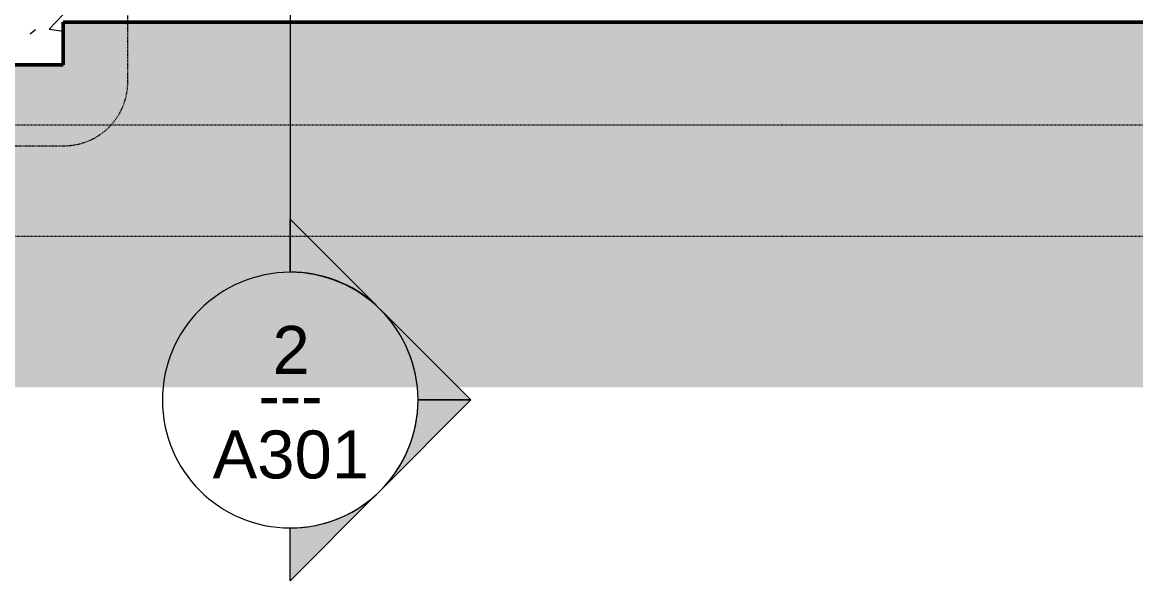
# Model space of a CAD drawing. Header units: inches. Extents: x -4168 to 1833, y -300 to 637.
# Drawn here: x -3821 to -3612, y -242.9 to -138 of the extents above; entities that cross this region are included whole.
import ezdxf

# ---------------------------------------------------------------- set-up
doc = ezdxf.new("R2010")
doc.units = ezdxf.units.IN
doc.header["$MEASUREMENT"] = 0
doc.linetypes.add('Aligning Line 1_8_', pattern=[0.25, 0.125, -0.125])
doc.linetypes.add('Dash Dot 3_16_', pattern=[0.3125, 0.1875, -0.0625, 0, -0.0625])
for name, color, linetype, lineweight in [('0-1', 7, 'Continuous', 5), ('A-ANNO-SYMB-1', 150, 'Dash Dot 3_16_', 9), ('C-TOPO', 7, 'Continuous', 9), ('C-TOPO-1', 55, 'Continuous', 9), ('C-TOPO-2', 7, 'Continuous', 50), ('G-ANNO-SYMB', 111, 'Aligning Line 1_8_', 9), ('G-ANNO-SYMB-1', 111, 'Continuous', 9), ('S-FNDN-1', 32, 'Continuous', 50), ('S-FNDN-3', 32, 'Continuous', 9)]:
    doc.layers.add(name, color=color, linetype=linetype, lineweight=lineweight)
doc.styles.add('Arial', font='arial.ttf', dxfattribs={"height": 9})
doc.styles.add('Century Gothic', font='ufonts.com_century-gothic.ttf', dxfattribs={"height": 9})

# ---------------------------------------------------------------- blocks, each defined once
blk = doc.blocks.new('CTR  - Topography_rvt-1-BUILDING SECTION - NORTH_SOUTH THRU PARKING RAMP - LOOKING WEST')
at = {"layer": 'C-TOPO'}
h = blk.add_hatch(dxfattribs=at)
h.set_pattern_fill('FP_7', color=256, style=0, pattern_type=2)
h.set_pattern_definition([(0, (-3769.654, 146.633), (24, 24), [24, -24]), (0, (-3769.654, 155.633), (24, 24), [24, -24]), (0, (-3769.654, 164.633), (24, 24), [24, -24]), (90, (-3766.654, 167.633), (-24, 24), [24, -24]), (90, (-3757.654, 167.633), (-24, 24), [24, -24]), (90, (-3748.654, 167.633), (-24, 24), [24, -24])])
h.paths.add_polyline_path([(-1949.14, -206.56), (-1938.32, -206.56), (-1938.32, -146), (-1949.14, -146), (-1949.14, -138.01), (-3065.32, -138.01), (-3065.32, -140.03), (-3094.31, -138.01), (-3813.32, -138.01), (-3813.32, -146), (-3825.32, -146), (-3825.32, -206.56), (-2046.02, -206.56)], flags=0)
at = {"layer": 'C-TOPO-1'}
for p, q in [((-3659.98, -138.01), (-3813.32, -138.01)), ((-3659.98, -138.01), (-3628.14, -138.01)), ((-3530.43, -138.01), (-3628.14, -138.01))]:
    blk.add_line(p, q, dxfattribs=at)
at = {"layer": 'C-TOPO-2'}
for p, q in [((-3813.32, -138.01), (-3659.98, -138.01)), ((-3659.98, -138.01), (-3628.14, -138.01)), ((-3628.14, -138.01), (-3530.43, -138.01))]:
    blk.add_line(p, q, dxfattribs=at)
blk = doc.blocks.new('Section - Section Head - Filled-22785-BUILDING SECTION - NORTH_SOUTH THRU PARKING RAMP - LOOKING WEST')
at = {"layer": 'G-ANNO-SYMB-1'}
h = blk.add_hatch(color=256, dxfattribs=at)
edge = h.paths.add_edge_path(flags=0)
edge.add_arc((-2547.82, 478.14), 24.03, 90, 132.0784, ccw=False)
edge.add_line((-2547.82, 502.17), (-2547.82, 512.08))
edge.add_line((-2547.82, 512.08), (-2563.93, 495.98))
h = blk.add_hatch(color=256, dxfattribs=at)
edge = h.paths.add_edge_path(flags=0)
edge.add_line((-2564.79, 495.11), (-2581.76, 478.14))
edge.add_line((-2581.76, 478.14), (-2571.82, 478.14))
edge.add_arc((-2547.82, 478.14), 24, 135, 180, ccw=False)
h = blk.add_hatch(color=256, dxfattribs=at)
edge = h.paths.add_edge_path(flags=0)
edge.add_arc((-2547.82, 478.14), 24, 180, 225, ccw=False)
edge.add_line((-2571.82, 478.14), (-2581.76, 478.14))
edge.add_line((-2581.76, 478.14), (-2564.79, 461.17))
h = blk.add_hatch(color=256, dxfattribs=at)
edge = h.paths.add_edge_path(flags=0)
edge.add_line((-2563.93, 460.3), (-2547.82, 444.2))
edge.add_line((-2547.82, 444.2), (-2547.82, 454.11))
edge.add_arc((-2547.82, 478.14), 24.03, 227.9216, 270, ccw=False)
for p, q in [((-2563.93, 495.98), (-2547.82, 512.08)), ((-2547.82, 512.08), (-2547.82, 502.17)), ((-2581.76, 478.14), (-2564.79, 495.11)), ((-2571.82, 478.14), (-2581.76, 478.14)), ((-2564.79, 461.17), (-2581.76, 478.14)), ((-2581.76, 478.14), (-2571.82, 478.14)), ((-2547.82, 444.2), (-2563.93, 460.3)), ((-2547.82, 454.11), (-2547.82, 444.2))]:
    blk.add_line(p, q, dxfattribs=at)
for centre, radius, start, end in [((-2547.82, 478.17), 24, 90, 270), ((-2547.82, 478.14), 24.03, 90, 132.0784), ((-2547.82, 478.17), 24, 270, 90), ((-2547.82, 478.14), 24, 135, 180), ((-2547.82, 478.14), 24, 180, 225), ((-2547.82, 478.14), 24.03, 227.9216, 270)]:
    blk.add_arc(centre, radius, start, end, dxfattribs=at)

msp = doc.modelspace()

# ---------------------------------------------------------------- hatches: boundary and pattern name
at = {"layer": 'S-FNDN-3'}
h = msp.add_hatch(dxfattribs=at)
h.set_pattern_fill('FP_11', color=256, style=0, pattern_type=2)
h.set_pattern_definition([(50, (-3769.654, 146.633), (27.5427, -2.41), [2.88, -31.68]), (355, (-3769.654, 146.633), (-5.3278, 28.8843), [2.304, -25.344]), (100.451, (-3767.36, 146.432), (22.2153, 26.474), [2.448, -26.924]), (46.184, (-3769.654, 154.313), (40.982, -6.3564), [4.32, -47.52]), (96.636, (-3766.24, 153.784), (35.891, 37.406), [3.671, -40.386]), (351.184, (-3769.654, 154.313), (35.891, 37.406), [3.456, -38.016]), (21, (-3765.814, 152.393), (22.921, -15.4607), [2.88, -31.68]), (326, (-3765.814, 152.393), (9.3435, 27.8457), [2.304, -25.344]), (71.451, (-3763.904, 151.105), (32.2648, 12.3844), [2.448, -26.924]), (37.5, (-3769.654, 146.633), (0.46686, 12.7827), [1.267, -23.77, 1.267, -24.461, -25.44]), (37.5, (-3769.654, 146.633), (0.46686, 12.7827), [-50.765, 1.267, -24.173]), (7.5, (-3769.654, 146.633), (10.1016, 15.1451), [1.267, -13.402, 1.267, -23.194, -9.696]), (7.5, (-3769.654, 146.633), (10.1016, 15.1451), [-39.13, 1.267, -8.429]), (327.5, (-3778.217, 146.633), (20.49916, -0.86578), [1.267, -8.333, 1.267, -28.685, -39.744]), (327.5, (-3778.217, 146.633), (20.49916, -0.86578), [-39.552, 1.267, -38.477]), (317.5, (-3782.057, 146.633), (22.3948, 3.8443), [1.267, -11.213, 1.267, -18.624, -28.224]), (317.5, (-3782.057, 146.633), (22.3948, 3.8443), [-32.371, 1.267, -26.957])])
h.paths.add_polyline_path([(-3819.3237, -146), (-3813.3237, -146), (-3813.3237, -134), (-3837.3237, -134), (-3837.3237, -146), (-3819.3698, -146)], flags=0)

# ---------------------------------------------------------------- linework, layer by layer
at = {"layer": 'A-ANNO-SYMB-1'}
for p, q in [((-3801.2118, -149.202), (-3801.2118, 418.8769)), ((-3923.3547, -161.202), (-3813.2118, -161.202))]:
    msp.add_line(p, q, dxfattribs=at)
msp.add_arc((-3813.2118, -149.202), 12, 270, 0, dxfattribs=at)
at = {"layer": 'G-ANNO-SYMB'}
for p, q in [((-1910.9479, -157.3105), (-4072.0519, -157.3105)), ((-1910.9479, -178.2392), (-4072.0519, -178.2392))]:
    msp.add_line(p, q, dxfattribs=at)
at = {"layer": 'G-ANNO-SYMB-1'}
msp.add_line((-3770.7237, 467.281), (-3770.7237, -184.9308), dxfattribs=at)
at = {"layer": 'S-FNDN-1'}
for p, q in [((-3813.3237, -146), (-3813.3237, -138)), ((-3837.3237, -146), (-3813.3237, -146))]:
    msp.add_line(p, q, dxfattribs=at)

# ---------------------------------------------------------------- block references
at = {"layer": '0-1'}
msp.add_blockref('CTR  - Topography_rvt-1-BUILDING SECTION - NORTH_SOUTH THRU PARKING RAMP - LOOKING WEST', (0, 0), dxfattribs=at)
at = {"layer": 'G-ANNO-SYMB-1', "rotation": 180}
msp.add_blockref('Section - Section Head - Filled-22785-BUILDING SECTION - NORTH_SOUTH THRU PARKING RAMP - LOOKING WEST', (-6318.5449, 269.2106), dxfattribs=at)

# ---------------------------------------------------------------- texts
at = {"layer": 'G-ANNO-SYMB-1', "char_height": 9, "attachment_point": 1}
for s, insert, width, style in [('2', (-3774.0447, -195.0222), 8.484, 'Arial'), ('---', (-3776.696, -203.5289), 15.453, 'Century Gothic'), ('A301', (-3785.2888, -214.6584), 35.754, 'Arial')]:
    msp.add_mtext(s, dxfattribs=dict(at, insert=insert, width=width, style=style))

doc.saveas('drawing.dxf')
